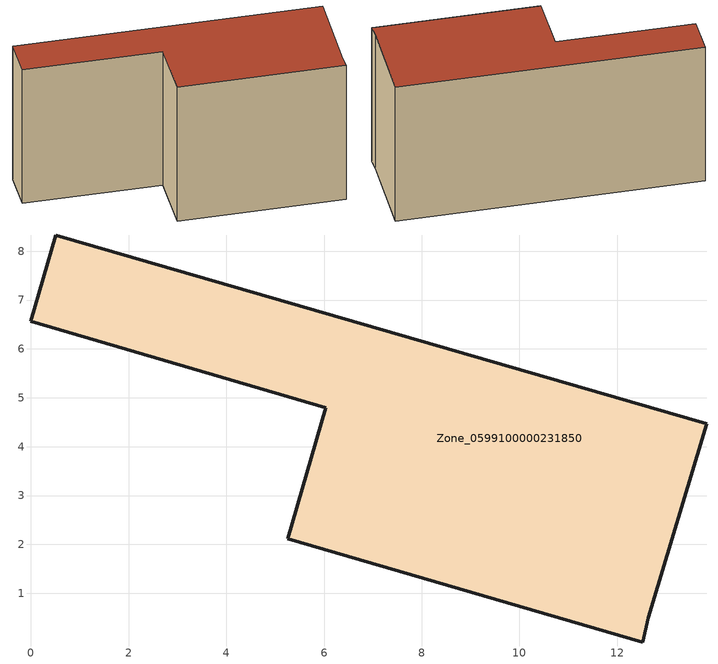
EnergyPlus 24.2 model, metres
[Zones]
Zone_0599100000231850
 floor ground (C_G): 12.52,0 5.26,2.11 6.04,4.8 0,6.57 0.51,8.33 13.83,4.47 12.64,0.5 z0
 wall outside (C_F): 13.83,4.47 0.51,8.33 0,6.57 6.04,4.8 5.26,2.11 12.52,0 12.64,0.5 13.83,4.47 z0:7.11
 roof outside (C_R): 5.26,2.11 12.52,0 12.64,0.5 13.83,4.47 0.51,8.33 0,6.57 6.04,4.8 z7.11
[BUILDING]
Pand.0599100000231850: North Axis=0; Terrain=City; Loads Convergence Tolerance Value=0.04; Temperature Convergence Tolerance Value=0.4; Solar Distribution=FullExterior; Maximum Number of Warmup Days=25; Minimum Number of Warmup Days=1
[Site:Location]
Rotterdam.The.Hague.AP_ZH_NLD Design_Conditions: Latitude=51.96; Longitude=4.45; Time Zone=1; Elevation=-4.5
[SITE:GROUNDTEMPERATURE:BUILDINGSURFACE]
18, 18, 18, 18, 18, 18, 18, 18, 18, 18, 18, 18
[MATERIAL] Thermal Absorptance=0.9; Solar Absorptance=0.7; Visible Absorptance=0.7
Name | Roughness | Thickness | Conductivity | Density | Specific Heat
G.TI.1946 | MediumSmooth | 0.15 | 1 | 540 | 1210
F.TI.1946 | Rough | 0.3 | 0.857143 | 1920 | 840
R.TI.1946 | MediumRough | 0.2 | 0.1 | 1500 | 1000
[CONSTRUCTION]
C_G: G.TI.1946
C_F: F.TI.1946
C_R: R.TI.1946
[ZONE]
Zone_0599100000231850: Type=1; Multiplier=1; Ceiling Height=Autocalculate; Volume=Autocalculate; Floor Area=autocalculate; Part of Total Floor Area=Yes
[ZONEINFILTRATION:DESIGNFLOWRATE]
Infil_Zone_0599100000231850: Zone or ZoneList or Space or SpaceList=Zone_0599100000231850; Schedule=AlwaysOn; Design Flow Rate Calculation Method=Flow/Area; Flow Rate per Floor Area=0.003; Constant Term Coefficient=1; Temperature Term Coefficient=0; Velocity Term Coefficient=0; Velocity Squared Term Coefficient=0
[HVACTEMPLATE:ZONE:IDEALLOADSAIRSYSTEM]
Zone_0599100000231850: Maximum Heating Supply Air Temperature=50; Minimum Cooling Supply Air Temperature=13; Maximum Heating Supply Air Humidity Ratio=0.0156; Minimum Cooling Supply Air Humidity Ratio=0.0077; Heating Limit=NoLimit; Cooling Limit=NoLimit; Dehumidification Control Type=ConstantSensibleHeatRatio; Cooling Sensible Heat Ratio=0.7; Dehumidification Setpoint=60; Humidification Control Type=None; Humidification Setpoint=30; Outdoor Air Method=None; Outdoor Air Flow Rate per Person=0.00944; Outdoor Air Flow Rate per Zone Floor Area=0; Outdoor Air Flow Rate per Zone=0; Demand Controlled Ventilation Type=None; Outdoor Air Economizer Type=NoEconomizer; Heat Recovery Type=None; Sensible Heat Recovery Effectiveness=0.7; Latent Heat Recovery Effectiveness=0.65
[ZONECONTROL:THERMOSTAT]
ThermostatControl_Zone_0599100000231850: Zone or ZoneList=Zone_0599100000231850; Control Type Schedule=DualSetpointControlType; Control 1=Thermostat_Zone_0599100000231850; Temperature Difference Between Cutout And Setpoint=0
[THERMOSTATSETPOINT:DUALSETPOINT]
Thermostat_Zone_0599100000231850: Heating Setpoint Temperature Schedule=HeatingSetpoint_Zone_0599100000231850; Cooling Setpoint Temperature Schedule=CoolingSetpoint_Zone_0599100000231850
[SCHEDULE:COMPACT]
HeatingSetpoint_Zone_0599100000231850: Through: 12/31, For: AllDays, Until: 24:00, 21
CoolingSetpoint_Zone_0599100000231850: Through: 12/31, For: AllDays, Until: 24:00, 24
DualSetpointControlType: Through: 12/31, For: AllDays, Until: 24:00, 4
AlwaysOn: Through: 12/31, For: AllDays, Until: 24:00, 1
